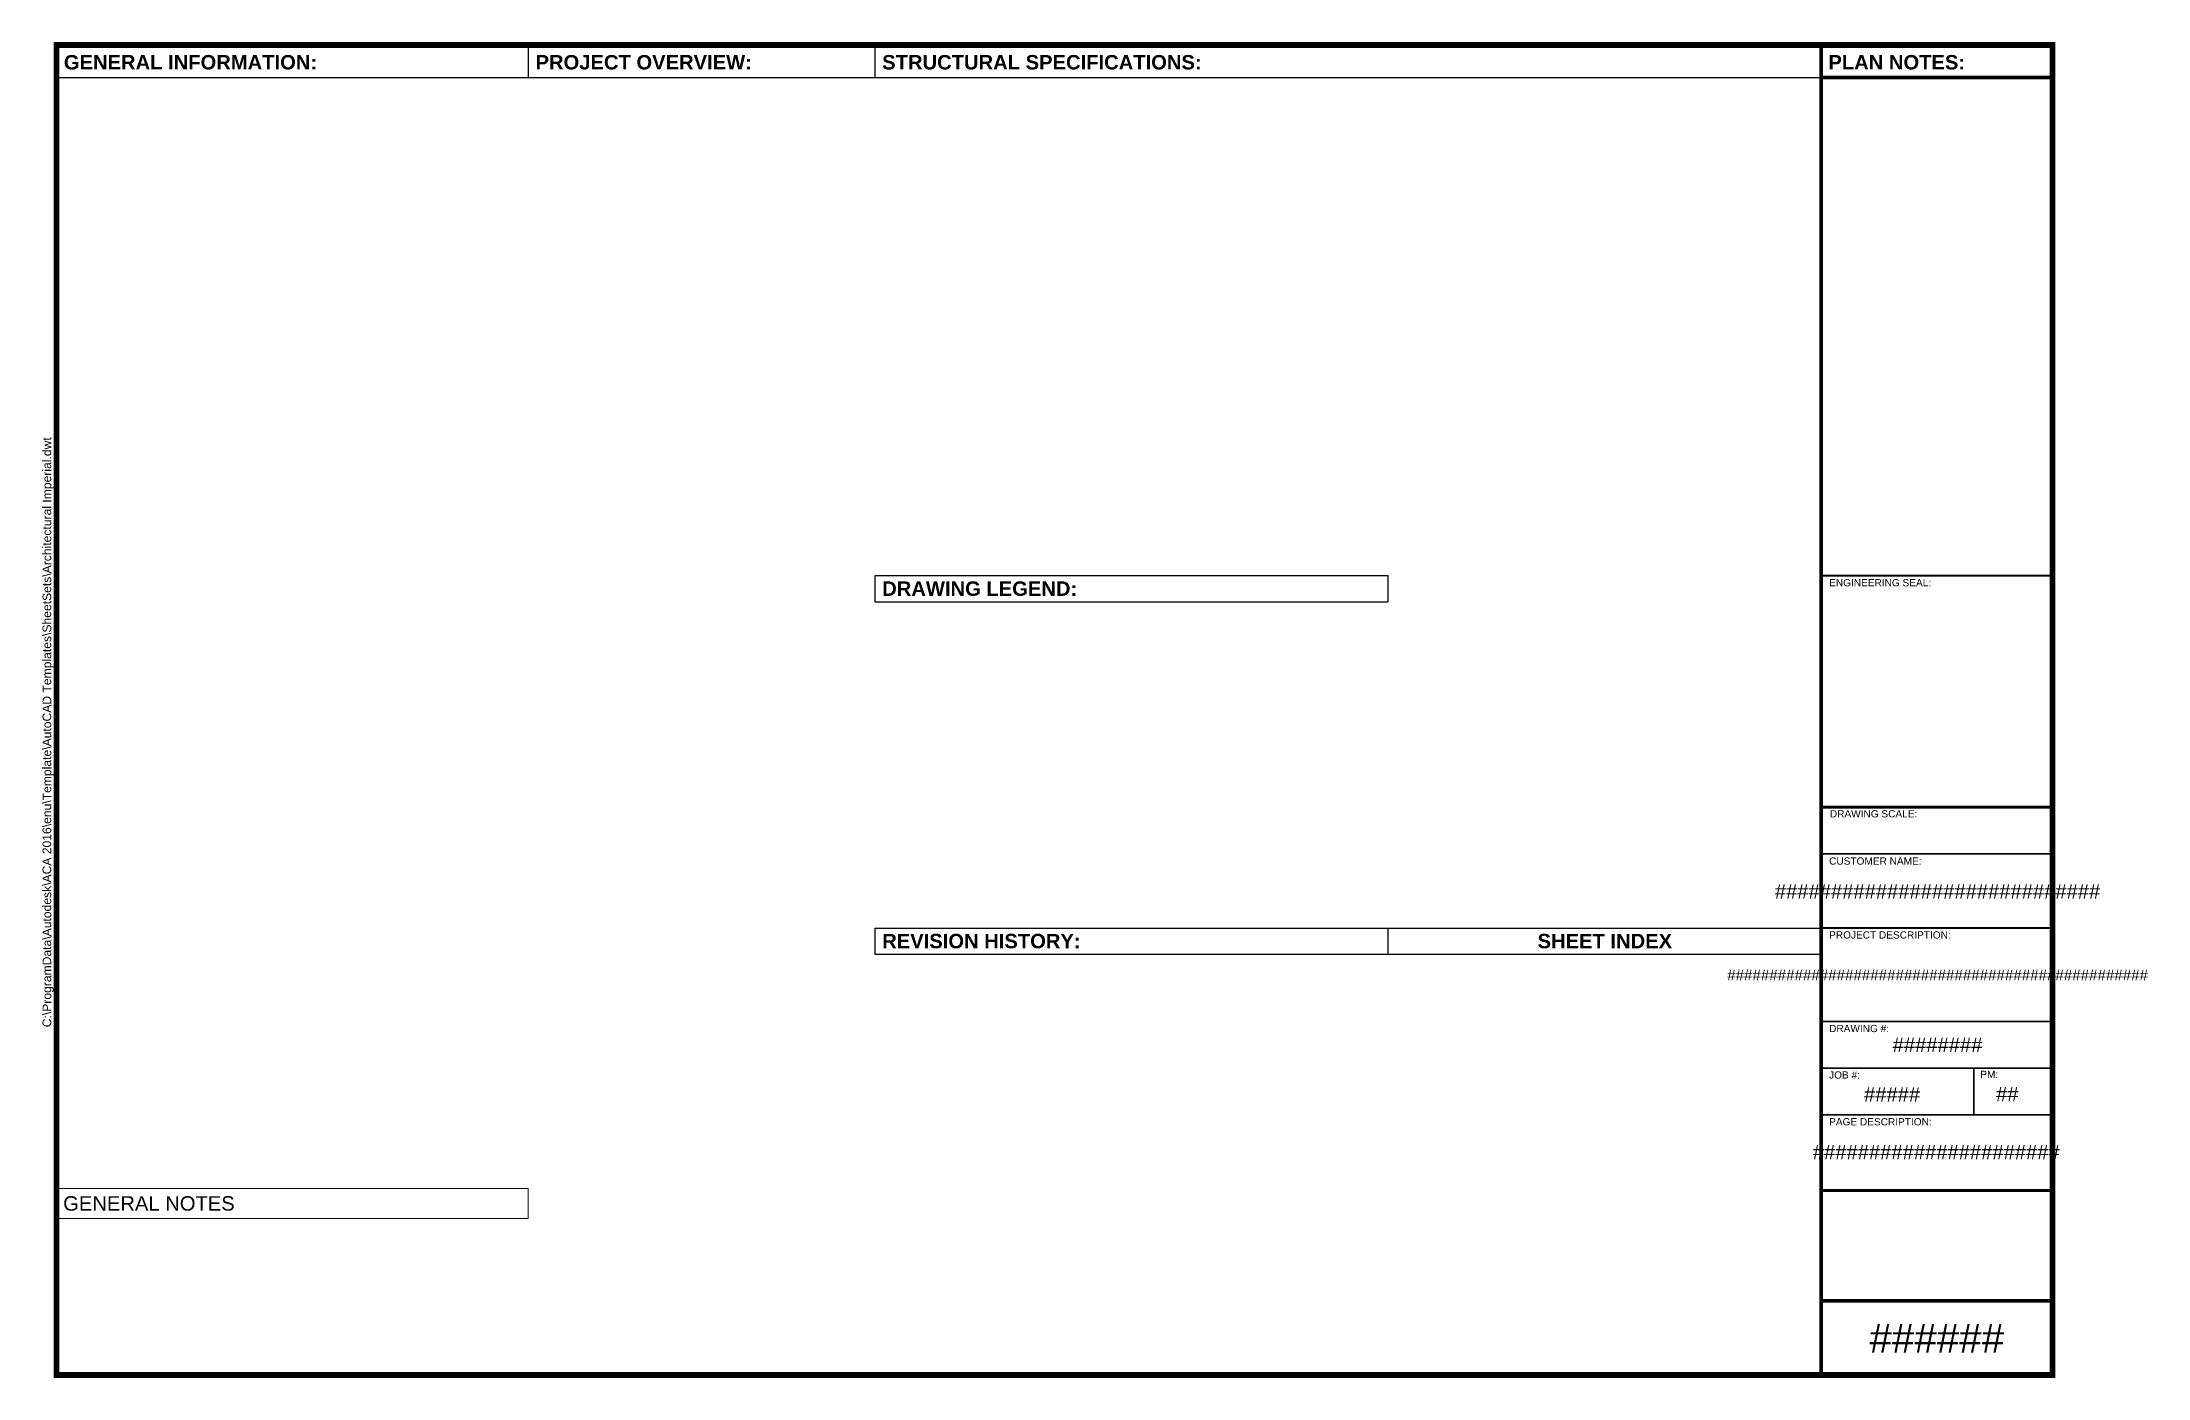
# Paper-space layout '900 Example' of a CAD drawing. Header units: inches. Extents: x -0.2 to 36.3, y 0.2 to 23.3.
import ezdxf
from ezdxf.enums import TextEntityAlignment as Align

# ---------------------------------------------------------------- set-up
doc = ezdxf.new("R2010")
doc.units = ezdxf.units.IN
doc.header["$MEASUREMENT"] = 0
doc.layers.add('VIEWPORT', color=14, linetype='Continuous', plot=False)
doc.styles.add('style1', font='arial.ttf')
doc.styles.add('style2', font='arialbd.ttf')
picture_1 = doc.add_image_def('image1.jpg', size_in_pixel=(1114, 539))

# ---------------------------------------------------------------- blocks, each defined once
blk = doc.blocks.new('*T13')
at = {"color": 0, "linetype": 'ByBlock', "lineweight": -2, "transparency": 16777216}
for p, q in [((0, 0), (16.39, 0)), ((0, 0), (0, -0.453)), ((8.877, 0), (8.877, -0.453)), ((16.39, 0), (16.39, -0.453)), ((0, -0.453), (16.39, -0.453))]:
    blk.add_line(p, q, dxfattribs=at)
at = {"color": 0, "transparency": 16777216, "char_height": 0.25, "style": 'style2'}
for s, insert, width, attachment_point in [('REVISION HISTORY:', (0.125, -0.227), 8.62669, 4), ('SHEET INDEX', (12.633, -0.227), 7.39302, 5)]:
    blk.add_mtext(s, dxfattribs=dict(at, insert=insert, width=width, attachment_point=attachment_point))
blk = doc.blocks.new('*T14')
at = {"layer": 'Defpoints', "color": 8, "linetype": 'ByBlock', "lineweight": 0, "transparency": 16777216}
for p, q in [((0, 0), (8.176, 0)), ((0, 0), (0, -0.521)), ((8.176, 0), (8.176, -0.521)), ((0, -0.521), (8.176, -0.521))]:
    blk.add_line(p, q, dxfattribs=at)
at = {"color": 0, "transparency": 16777216, "insert": (0.125, -0.26), "char_height": 0.25, "width": 7.92557, "attachment_point": 4, "style": 'style1'}
blk.add_mtext('GENERAL NOTES', dxfattribs=at)
blk = doc.blocks.new('*T15')
at = {"color": 0, "linetype": 'ByBlock', "lineweight": -2, "transparency": 16777216}
for p, q in [((0, 0), (30.542, 0)), ((0, 0), (0, -0.528)), ((8.165, 0), (8.165, -0.528)), ((14.165, 0), (14.165, -0.528)), ((30.542, 0), (30.542, -0.528)), ((0, -0.528), (30.542, -0.528))]:
    blk.add_line(p, q, dxfattribs=at)
at = {"color": 0, "transparency": 16777216, "char_height": 0.25, "attachment_point": 4, "style": 'style2'}
for s, insert, width in [('GENERAL INFORMATION:', (0.125, -0.264), 7.91507), ('PROJECT OVERVIEW:', (8.29, -0.264), 5.75), ('STRUCTURAL SPECIFICATIONS:', (14.29, -0.264), 16.12678)]:
    blk.add_mtext(s, dxfattribs=dict(at, insert=insert, width=width))
blk = doc.blocks.new('*T16')
at = {"color": 0, "linetype": 'ByBlock', "lineweight": -2, "transparency": 16777216}
for p, q in [((0, 0), (4.005, 0)), ((0, 0), (0, -0.528)), ((4.005, 0), (4.005, -0.528)), ((0, -0.528), (4.005, -0.528))]:
    blk.add_line(p, q, dxfattribs=at)
at = {"color": 0, "transparency": 16777216, "insert": (0.125, -0.264), "char_height": 0.25, "width": 3.75549, "attachment_point": 4, "style": 'style2'}
blk.add_mtext('PLAN NOTES:', dxfattribs=at)
blk = doc.blocks.new('*T17')
at = {"color": 0, "linetype": 'ByBlock', "lineweight": -2, "transparency": 16777216}
for p, q in [((0, 0), (8.877, 0)), ((0, 0), (0, -0.453)), ((8.877, 0), (8.877, -0.453)), ((0, -0.453), (8.877, -0.453))]:
    blk.add_line(p, q, dxfattribs=at)
at = {"color": 0, "transparency": 16777216, "insert": (0.125, -0.227), "char_height": 0.25, "width": 8.62669, "attachment_point": 4, "style": 'style2'}
blk.add_mtext('DRAWING LEGEND:', dxfattribs=at)
blk = doc.blocks.new('*U8')
at = {"const_width": 0.1}
blk.add_lwpolyline([(-0.055, -0.05), (34.492, -0.05), (34.492, 22.982), (-0.055, 22.982)], close=True, dxfattribs=at)
blk.add_lwpolyline([(-0.055, 22.982), (30.487, 22.982), (30.487, -0.05), (-0.055, -0.05)], close=True)
blk.add_lwpolyline([(-0.055, 22.982), (30.487, 22.982), (30.487, -0.05), (-0.055, -0.05)], close=True)
for points, const_width in [([(30.487, 22.982), (30.487, -0.05)], 0.0625), ([(30.487, 9.701), (30.487, 22.982)], 0.0469), ([(30.463, 22.418), (34.492, 22.418)], 0.0625), ([(30.487, 13.793), (34.492, 13.793)], 0.0312), ([(34.505, 9.782), (30.5, 9.782)], 0.0501), ([(34.505, 8.974), (30.5, 8.974)], 0.0312), ([(30.5, 7.69), (34.505, 7.69)], 0.0312), ([(34.505, 6.073), (30.5, 6.073)], 0.0312), ([(30.5, 5.264), (34.505, 5.264)], 0.0312), ([(33.13, 5.264), (33.13, 4.456)], 0.0312), ([(30.5, 4.456), (34.505, 4.456)], 0.0312), ([(30.5, 3.145), (34.505, 3.145)], 0.0501), ([(30.487, 1.227), (34.492, 1.227)], 0.0501)]:
    blk.add_lwpolyline(points, dxfattribs=dict(const_width=const_width))
for name, p in [('*T15', (-0.055, 22.945)), ('*T16', (30.487, 22.945)), ('*T17', (14.11, 13.793)), ('*T13', (14.11, 7.69)), ('*T14', (-0.066, 3.18))]:
    blk.add_blockref(name, p)
at = {"style": 'style1'}
for s, p in [('ENGINEERING SEAL:', (30.625, 13.608)), ('DRAWING SCALE:', (30.638, 9.606)), ('CUSTOMER NAME:', (30.625, 8.788)), ('PROJECT DESCRIPTION:', (30.625, 7.508)), ('DRAWING #:', (30.625, 5.888)), ('JOB #:', (30.625, 5.083)), ('PM:', (33.242, 5.094)), ('PAGE DESCRIPTION:', (30.625, 4.273))]:
    blk.add_text(s, height=0.125, dxfattribs=at).set_placement(p)
for tag, p in [('SCALE', (32.502, 9.378)), ('DRAWINGNUMBER', (32.502, 5.668)), ('JOBNUMBER', (31.715, 4.81)), ('PM', (33.709, 4.815))]:
    blk.add_attdef(tag, text='', height=0.25, dxfattribs=at).set_placement(p, align=Align.MIDDLE_CENTER)
for tag, p, height in [('CUSTOMERNAME_001', (30.463, 8.201), 0.25), ('PROJDESC_001', (30.026, 6.782), 0.188), ('PAGEDESC_001', (30.744, 3.881), 0.25), ('PAGEDESC_002', (32.047, 3.465), 0.25)]:
    blk.add_attdef(tag, p, '', height=height, dxfattribs=at)
at = {"layer": 'VIEWPORT', "color": 0, "style": 'style1', "flags": 8}
blk.add_attdef('FNAME', (-0.148, 5.972), '', height=0.15, rotation=90, dxfattribs=at)
image = blk.add_image(picture_1, insert=(30.5, 1.25), size_in_units=(3.959, 1.915), dxfattribs=dict(fade=32))
image.dxf.flags = 15

psp = doc.layouts.new('900 Example')

# ---------------------------------------------------------------- block references
ref = psp.add_blockref('*U8', (0.125, 0.306))
ref.add_attrib('CUSTOMERNAME_001', '#############################', (29.811, 8.507), dxfattribs={"height": 0.25, "style": 'style1'})
ref.add_attrib('PROJDESC_001', '##################################################', (28.986, 7.088), dxfattribs={"height": 0.1875, "style": 'style1'})
ref.add_attrib('DRAWINGNUMBER', '########', dxfattribs={"height": 0.25, "style": 'style1'}).set_placement((32.627, 5.974), align=Align.MIDDLE_CENTER)
ref.add_attrib('JOBNUMBER', '#####', dxfattribs={"height": 0.25, "style": 'style1'}).set_placement((31.84, 5.116), align=Align.MIDDLE_CENTER)
ref.add_attrib('FNAME', 'C:\\ProgramData\\Autodesk\\ACA 2016\\enu\\Template\\AutoCAD Templates\\SheetSets\\Architectural Imperial.dwt', (-0.023, 6.278), dxfattribs={"layer": 'VIEWPORT', "color": 0, "height": 0.15021, "rotation": 90, "style": 'style1'})
ref.add_attrib('PM', '##', dxfattribs={"height": 0.25, "style": 'style1'}).set_placement((33.834, 5.121), align=Align.MIDDLE_CENTER)
ref.add_attrib('PAGEDESC_001', '######################', (30.468, 3.991), dxfattribs={"height": 0.25, "style": 'style1'})
ref.add_attrib('SH#', '######', dxfattribs={"height": 0.5, "style": 'style1'}).set_placement((32.614, 0.895), align=Align.MIDDLE_CENTER)

doc.saveas('drawing.dxf')
